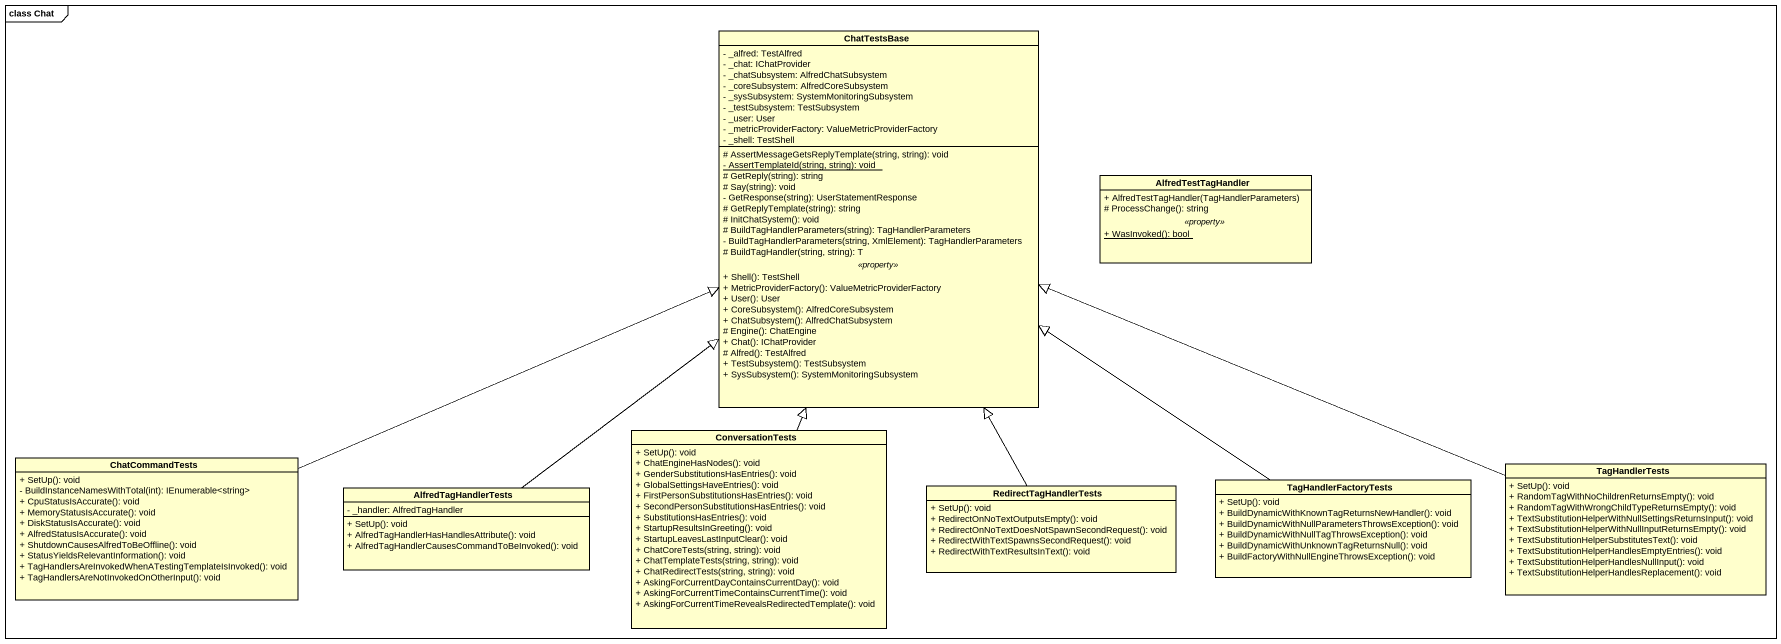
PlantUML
@startuml
mainframe class Chat
hide circle
hide empty members
skinparam classAttributeIconSize 0
class ChatTestsBase {
  - _alfred: TestAlfred
  - _chat: IChatProvider
  - _chatSubsystem: AlfredChatSubsystem
  - _coreSubsystem: AlfredCoreSubsystem
  - _sysSubsystem: SystemMonitoringSubsystem
  - _testSubsystem: TestSubsystem
  - _user: User
  - _metricProviderFactory: ValueMetricProviderFactory
  - _shell: TestShell
  --
  # AssertMessageGetsReplyTemplate(string, string): void
  {static} - AssertTemplateId(string, string): void
  # GetReply(string): string
  # Say(string): void
  - GetResponse(string): UserStatementResponse
  # GetReplyTemplate(string): string
  # InitChatSystem(): void
  # BuildTagHandlerParameters(string): TagHandlerParameters
  - BuildTagHandlerParameters(string, XmlElement): TagHandlerParameters
  # BuildTagHandler(string, string): T
  .. <<property>> ..
  + Shell(): TestShell
  + MetricProviderFactory(): ValueMetricProviderFactory
  + User(): User
  + CoreSubsystem(): AlfredCoreSubsystem
  + ChatSubsystem(): AlfredChatSubsystem
  # Engine(): ChatEngine
  + Chat(): IChatProvider
  # Alfred(): TestAlfred
  + TestSubsystem(): TestSubsystem
  + SysSubsystem(): SystemMonitoringSubsystem
}
class AlfredTestTagHandler {
  + AlfredTestTagHandler(TagHandlerParameters)
  # ProcessChange(): string
  .. <<property>> ..
  {static} + WasInvoked(): bool
}
class ChatCommandTests {
  + SetUp(): void
  - BuildInstanceNamesWithTotal(int): IEnumerable<string>
  + CpuStatusIsAccurate(): void
  + MemoryStatusIsAccurate(): void
  + DiskStatusIsAccurate(): void
  + AlfredStatusIsAccurate(): void
  + ShutdownCausesAlfredToBeOffline(): void
  + StatusYieldsRelevantInformation(): void
  + TagHandlersAreInvokedWhenATestingTemplateIsInvoked(): void
  + TagHandlersAreNotInvokedOnOtherInput(): void
}
class ConversationTests {
  + SetUp(): void
  + ChatEngineHasNodes(): void
  + GenderSubstitutionsHasEntries(): void
  + GlobalSettingsHaveEntries(): void
  + FirstPersonSubstitutionsHasEntries(): void
  + SecondPersonSubstitutionsHasEntries(): void
  + SubstitutionsHasEntries(): void
  + StartupResultsInGreeting(): void
  + StartupLeavesLastInputClear(): void
  + ChatCoreTests(string, string): void
  + ChatTemplateTests(string, string): void
  + ChatRedirectTests(string, string): void
  + AskingForCurrentDayContainsCurrentDay(): void
  + AskingForCurrentTimeContainsCurrentTime(): void
  + AskingForCurrentTimeRevealsRedirectedTemplate(): void
}
class AlfredTagHandlerTests {
  - _handler: AlfredTagHandler
  + SetUp(): void
  + AlfredTagHandlerHasHandlesAttribute(): void
  + AlfredTagHandlerCausesCommandToBeInvoked(): void
}
class RedirectTagHandlerTests {
  + SetUp(): void
  + RedirectOnNoTextOutputsEmpty(): void
  + RedirectOnNoTextDoesNotSpawnSecondRequest(): void
  + RedirectWithTextSpawnsSecondRequest(): void
  + RedirectWithTextResultsInText(): void
}
class TagHandlerFactoryTests {
  + SetUp(): void
  + BuildDynamicWithKnownTagReturnsNewHandler(): void
  + BuildDynamicWithNullParametersThrowsException(): void
  + BuildDynamicWithNullTagThrowsException(): void
  + BuildDynamicWithUnknownTagReturnsNull(): void
  + BuildFactoryWithNullEngineThrowsException(): void
}
class TagHandlerTests {
  + SetUp(): void
  + RandomTagWithNoChildrenReturnsEmpty(): void
  + RandomTagWithWrongChildTypeReturnsEmpty(): void
  + TextSubstitutionHelperWithNullSettingsReturnsInput(): void
  + TextSubstitutionHelperWithNullInputReturnsEmpty(): void
  + TextSubstitutionHelperSubstitutesText(): void
  + TextSubstitutionHelperHandlesEmptyEntries(): void
  + TextSubstitutionHelperHandlesNullInput(): void
  + TextSubstitutionHelperHandlesReplacement(): void
}
ChatCommandTests -right-|> ChatTestsBase
ConversationTests -up-|> ChatTestsBase
AlfredTagHandlerTests -up-|> ChatTestsBase
RedirectTagHandlerTests -up-|> ChatTestsBase
TagHandlerFactoryTests -up-|> ChatTestsBase
TagHandlerTests -left-|> ChatTestsBase
@enduml
